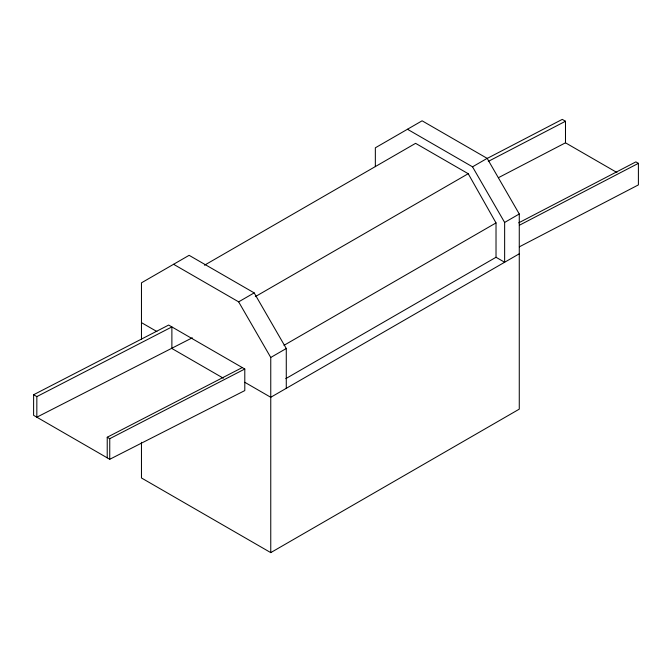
<?xml version="1.0" encoding="UTF-8"?>
<svg xmlns="http://www.w3.org/2000/svg" width="672" height="672" viewBox="0 0 672 672"><rect width="100%" height="100%" fill="white"/><g stroke="black" fill="none" stroke-linecap="round" stroke-linejoin="round"><path stroke-width="1.01" d="M33.625 394.733L33.6 415.33L109.738 459.287L244.793 390.583L244.793 369.02L168.655 325.063L33.625 394.733L36.842 396.598L171.881 326.928L171.881 348.491L223.322 378.193M36.842 396.598L36.826 417.194L192.284 337.806M107.218 457.834L107.234 437.237L242.273 367.567M109.738 459.287L109.754 438.69L107.234 437.237M204.481 265.213L415.59 143.338L468.216 173.712L496.02 222.919L496.02 257.275L285.818 378.63M173.586 264.289L238.644 301.854L254.167 292.883L286.28 348.508L286.28 388.315M407.459 129.259L472.525 166.824L487.158 158.365L519.271 213.99L519.271 409.139L270.757 552.619L141.464 477.977L141.464 442.294M255.293 296.646L468.216 173.712M284.004 345.324L496.02 222.919M270.757 552.619L270.757 357.47L286.28 348.508M496.02 257.275L504.638 262.256L504.638 222.44L519.271 213.99M519.271 253.798L270.757 397.286L244.793 382.292M486.931 158.567L562.262 119.381L565.488 121.246L565.488 142.808L616.93 172.502M488.292 161.398L565.488 121.246M498.523 177.643L565.488 142.808M518.692 222.844L635.88 161.885L638.4 163.338L638.4 184.901L519.355 246.826M519.355 225.263L638.4 163.338M109.754 438.69L244.793 369.02M487.158 158.365L422.1 120.809L375.346 147.798L375.346 166.656M254.167 292.883L189.109 255.326L141.464 282.828L141.464 339.436M141.464 322.636L156.878 331.531M472.525 166.824L504.638 222.44M238.644 301.854L270.757 357.47"/></g></svg>
